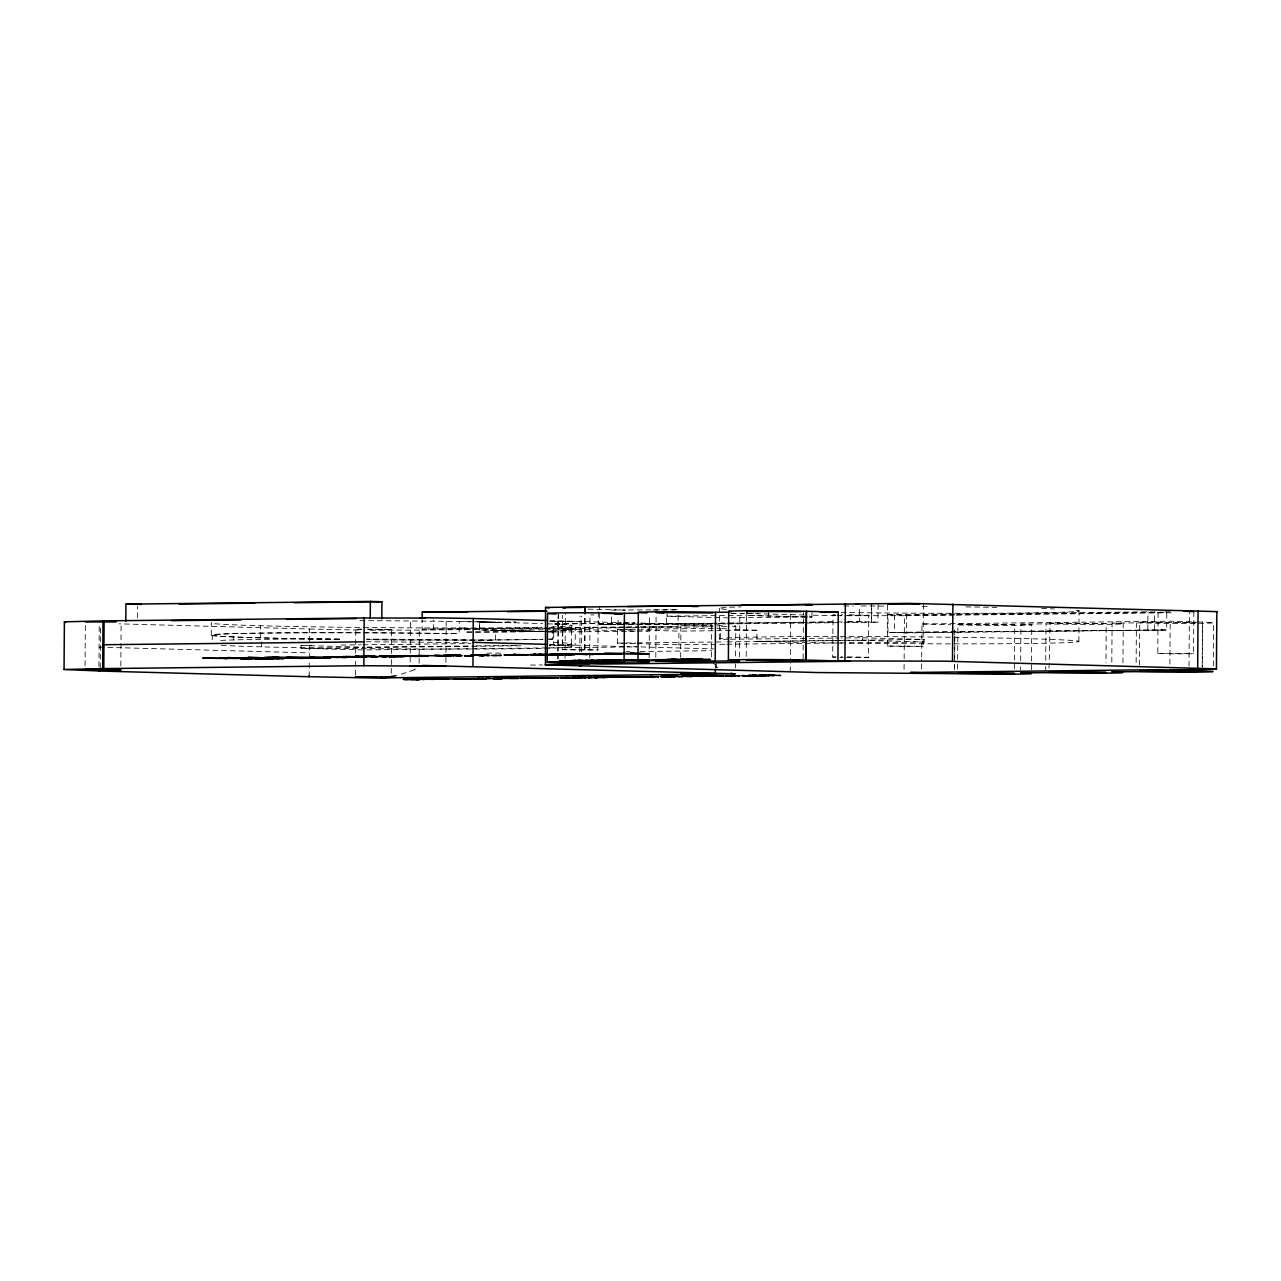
<?xml version="1.0" encoding="UTF-8"?>
<svg xmlns="http://www.w3.org/2000/svg" width="1281" height="1281" viewBox="0 0 1281 1281"><rect width="100%" height="100%" fill="white"/><g stroke="black" fill="none" stroke-linecap="round" stroke-linejoin="round"><path stroke-width="0.75" stroke-dasharray="5 3.75" d="M211.269 635.04L211.285 623.014M571.582 643.847L571.662 629.74M85.058 665.672L85.363 621.942M98.941 666.52L99.229 624.776M100.238 668.025L100.526 626.281M120.83 665.944L121.135 622.214M137.403 617.698L137.483 606.361M233.318 640.036L233.334 636.913M260.443 637.858L260.523 625.736M261.42 646.857L261.468 641.461M362.859 649.931L301.051 648.25L301.067 645.464L315.062 645.304M309.169 676.736L309.313 660.804M309.281 658.85L309.538 629.003L119.069 623.831M355.494 675.039L355.638 655.167M355.654 653.182L355.814 629.323L361.402 629.115M391.281 673.326L391.41 655.44M391.426 653.438L391.586 629.595L367.055 629.083M410.144 662.037L410.448 618.307M419.111 663.238L419.143 657.842M419.175 653.967L419.335 630.124L542.648 628.747M546.923 628.234L422.09 629.179L422.17 619.732M433.651 629.499L433.715 620.052M445.916 662.309L445.964 654.367M445.98 652.365L446.22 618.579M339.641 639.331A179.58 3.443 0.4 0 1 222.67 634.063A179.58 3.443 0.4 0 1 459.19 633.679L459.287 621.541A180.173 3.459 0.4 0 0 357.367 620.645M541.623 631.373A179.836 3.459 0.4 0 1 464.699 632.077L464.715 627.946A179.836 3.459 0.4 0 0 541.655 627.242M635.136 631.181L553.744 632.093A179.708 3.443 0.4 0 0 479.398 630.028L479.462 622.038L487.693 622.182M621.093 623.142L553.664 623.895L553.232 632.045A180.173 3.459 0.4 0 0 479.526 630.028L479.462 622.038A179.708 3.443 0.4 0 1 495.635 622.342L515.602 622.118M543.336 629.82L495.411 630.364L495.347 640.548A179.58 3.443 0.4 0 0 366.702 639.075M495.635 622.342L515.602 621.958M549.725 639.155A180.173 3.459 0.4 0 0 552.784 639.059L552.848 631.069A180.173 3.459 0.4 0 1 549.229 631.181M553.232 632.045L553.28 624.055A180.173 3.459 0.4 0 0 545.85 623.735M221.261 645.272A179.58 3.443 0.4 0 0 459.222 649.067A179.58 3.443 0.4 0 0 553.456 645.016L553.744 632.093M557.811 620.965L557.747 628.971L648.25 631.437L648.298 623.431L640.74 623.239M557.892 658.946L557.924 653.086M558.196 614.063L557.94 651.132L558.356 614.047M558.036 658.946L558.084 653.086M552.944 631.069A179.708 3.443 0.4 0 0 561.414 628.443L561.446 624.295A179.708 3.443 0.4 0 0 553.664 623.895M598.291 611.71L597.875 649.979L562.263 649.675L562.503 615.264M562.631 644.919L562.727 630.668M565.017 658.418L565.337 613.519M571.822 629.628L571.854 625.48M579.845 651.853L580.085 616.065M581.43 651.869L581.67 616.081M584.36 649.467L584.584 617.25M584.969 649.467L585.193 617.266M589.724 657.858L590.029 614.928L594 614.88M611.661 616.994L611.613 624.824L599.284 624.488L599.396 606.858M712.044 624.087L602.134 624.568M635.232 643.574L617.378 643.094L617.474 629.451L639.283 629.211M618.082 625.128L618.131 617.234M649.147 657.922L649.451 614.992M655.808 657.377L656.112 614.448M678.161 615.424L678.081 626.761L666.52 626.441L666.6 615.104M728.489 617.89L667.033 616.209L667.225 611.357M724.71 644.247L678.85 644.759L678.946 631.133L637.298 629.996M680.675 657.489L680.884 625.688L712.828 625.704M711.499 656.881L711.708 626.857L716.255 626.777M715.342 668.346L715.374 663.878M716.367 667.705L716.399 663.734M719.314 638.851L719.522 608.283M728.425 639.267L720.514 639.347L720.595 628.298L641.269 629.195M735.486 667.881L735.518 663.91M735.566 655.952L735.774 626.137L731.659 625.704M739.553 656.913L739.858 613.983M746.215 656.368L746.535 611.485M811.978 612.67L811.962 616.946A179.836 3.459 0.4 0 1 756.943 615.665L746.919 615.312L746.919 610.461M842.017 643.062A179.836 3.459 0.4 0 1 756.863 641.317L756.943 630.268L678.946 631.133M768.632 616.001L768.664 611.149M790.265 671.917L790.697 614.624L741.01 613.311M803.107 658.754L803.443 611.918M835.564 657.265L832.698 657.057L833.002 614.992L834.668 614.864M878.109 604.472L877.981 622.23L859.343 621.589L859.455 605.913M862.033 621.797L848.038 621.958M862.705 637.762L924.177 639.443L924.161 642.021L862.689 640.356L862.705 637.762L840.993 638.002M846.437 657.489L868.47 657.329L868.774 615.264L847.702 614.768M923.393 604.248L923.105 646.313L904.722 646.521L887.333 646.04L887.621 603.975M887.925 632.494L888.053 614.736L1147.936 611.838L1166.783 612.334L1166.671 629.98L887.925 632.494L1166.671 629.98M894.474 614.912L894.314 632.542L906.612 632.878L906.724 615.248L888.053 614.736M903.858 632.926L1163.756 630.028M904.066 669.387L904.114 662.229M904.146 658.658L904.45 615.713L954.265 615.152M921.631 668.874L921.696 659.107M921.712 657.153L921.952 623.975L1170.177 621.205L1195.269 621.893M954.425 669.771L954.713 628.779M954.601 667.561L954.617 664.519M954.665 658.418L954.857 630.973M957.58 669.13L957.644 661.316M957.66 659.363L957.9 624.231L1014.744 624.6L1014.504 669.547M1020.621 669.883L1020.653 666.825M1020.685 660.724L1020.941 624.135L1046.001 623.863A45.508 0.881 0.4 0 0 1109.042 624.311A45.508 0.881 0.4 0 0 1112.084 623.126L1136.407 622.854A45.508 0.881 0.4 0 0 1199.448 623.303A45.508 0.881 0.4 0 0 1202.491 622.102L1202.667 667.001M1031.445 669.723L1031.749 624.824M1045.68 669.595L1045.696 666.552M1045.744 660.452L1046.001 623.863M1049.043 668.122L1050.116 623.11L1106.192 623.591L1105.999 662.693M1078.874 641.525L1079.082 610.957M1111.812 662.149L1112.084 623.126M1122.957 662.853L1123.229 623.815M1136.135 662.485L1136.407 622.854M1139.466 665.159L1139.77 622.214L1196.23 622.534M1147.824 629.595L1147.936 611.838M1154.373 629.644L1154.373 612.014M1193.844 611.629L1193.556 653.694L1175.157 653.902L1157.784 653.422L1158.072 611.357M1169.889 664.15L1170.177 621.205M1189.024 666.2L1189.392 612.526M1202.17 667.001L1202.491 622.102M1213.331 665.736L1213.635 622.806M212.23 639.86L212.326 635.248M309.49 629.035L361.066 630.092M790.665 614.656L804.164 614.976M414.387 669.867L398.839 674.975M391.586 629.595L375.045 629.804M562.263 649.675L598.035 649.947M868.63 615.296L846.725 615.424M832.698 657.057L836.141 656.881M887.333 646.04L923.105 646.313M1014.808 624.664L957.964 624.295M1106.272 623.655L1049.427 623.287M1157.784 653.422L1193.556 653.694M735.774 626.137L732.38 626.409M1195.91 622.742L1139.77 622.214M726.743 626.585L717.76 626.761M712.188 626.137L680.932 625.72M611.005 610.06L678.193 609.756L650.38 610.076M731.035 613.343L736.991 613.279M730.971 613.583L758.624 613.263M667.033 616.209L746.919 615.248M906.724 615.248L954.745 614.704M956.747 614.688L1166.783 612.334M956.25 615.136L1171.458 612.734M730.939 617.794L811.962 616.946A180.077 3.459 0.4 0 1 746.887 615.312M549.549 621.573L575.505 621.445L549.549 621.733M623.078 623.11L634.976 622.982M621.093 623.303L553.28 624.055M623.078 623.287L634.976 623.142L623.078 622.742M599.284 624.488L639.283 624.039M641.285 624.023L807.334 622.166M809.32 622.15L835.34 621.861M847.333 621.717L859.343 621.589M602.134 624.696L716.095 623.303M718.097 623.399L730.09 623.142M732.091 623.255L846.036 621.845M714.045 624.055L726.039 623.927M728.04 623.911L842.001 622.63M843.987 622.614L877.981 622.23M422.09 629.179L473.762 628.603M475.747 628.571L547.291 627.786M549.277 627.754L624.792 626.905M626.777 626.889L638.707 626.761M640.692 626.729L666.52 626.441M548.909 628.202L624.423 627.354M626.409 627.338L678.081 626.761M544.633 628.715L711.708 626.857M545.338 629.804L575.297 629.467L575.185 645.192L549.181 645.48M730.394 639.235L807.414 638.386M809.384 638.354L839.007 638.034M341.05 645.016L361.05 644.791M363.051 644.775L471.024 643.558M756.863 641.317L924.177 639.443M617.378 643.094L635.328 642.886M637.33 642.87L725.078 641.893M727.08 641.861L802.867 641.012M804.852 640.996L862.689 640.356M366.846 647.097L474.05 645.912M476.036 645.88L519.702 645.4M549.485 645.064L553.456 645.016M301.051 648.25L365.085 647.529M367.071 647.513L521.159 645.784M726.711 644.231L924.161 642.021M366.862 649.883L546.955 647.882M548.957 647.85L625 647.001M627.001 646.985L637.009 646.873L627.033 646.601M486.796 653.214L500.711 653.07M626.009 651.661L629.996 651.613M639.94 651.501L711.547 650.716M530.462 665.079L542.391 664.951M904.45 615.713L843.362 615.729M419.335 630.124L366.846 630.156M841.169 614.768L842.642 614.768M840.864 656.833L842.354 656.833M847.414 656.833L868.47 657.329M373.203 629.788L366.142 629.708M837.31 615.649L841.841 615.713M1170.049 611.774L1164.109 611.678M835.74 615.633L809.4 615.104M843.026 657.441L840.048 657.393M465.435 621.637L495.635 622.182A179.708 3.443 0.4 0 0 459.287 621.541M495.411 630.364L543.512 631.645M840.336 615.328L841.761 615.36M491.119 630.252L540.758 631.565M361.85 629.628L355.862 629.355M1197.191 621.942L1202.971 622.102M588.091 609.132L625.817 610.156M921.952 623.975L950.886 624.776M549.933 620.58L621.109 622.694M640.9 623.062L711.708 625M617.474 629.451L635.328 629.948M637.201 643.622L678.85 644.759M549.661 644.439L625.048 646.553M640.932 646.921L713.517 648.907M301.067 645.464L362.875 647.145M99.069 647.145L309.329 652.878M717.44 625.16L725.446 625.448M835.869 615.216L833.034 615.024M547.195 631.773L553.648 632.061M717.904 667.705L715.358 666.504M571.406 643.799L571.486 646.617M1076.216 610.236A179.836 3.459 0.4 0 1 840.336 612.478M726.503 609.372A179.836 3.459 0.4 0 1 741.139 606.874M843.859 605.945A179.836 3.459 0.4 0 1 853.338 605.961M861.136 605.977A179.836 3.459 0.4 0 1 885.171 606.089M922.208 606.361A179.836 3.459 0.4 0 1 929.574 606.425M965.89 606.874A179.836 3.459 0.4 0 1 996.794 607.402M1041.629 608.507A179.836 3.459 0.4 0 1 1054.423 608.955M720.514 639.347A179.836 3.459 0.4 0 1 902.112 636.753A179.836 3.459 0.4 0 1 1076.841 641.957A179.836 3.459 0.4 0 1 848.006 643.142M756.847 630.252A179.836 3.459 0.4 0 1 732.716 629.291M726.663 628.907A179.836 3.459 0.4 0 1 720.595 628.298M1020.941 624.135A45.508 0.881 0.4 0 1 1019.019 625.304A45.508 0.881 0.4 0 1 957.916 624.952M561.446 624.295A179.836 3.459 0.4 0 1 549.581 627.05M561.414 628.443A179.836 3.459 0.4 0 1 549.549 631.181M464.715 627.946A180.173 3.459 0.4 0 1 211.493 622.838M542.007 631.357A180.173 3.459 0.4 0 1 464.699 632.077M366.094 641.797A179.58 3.443 0.4 0 1 470.399 642.838M553.472 642.277A179.58 3.443 0.4 0 1 562.535 644.919M220.668 640.42A179.58 3.443 0.4 0 1 339.721 638.995M479.574 622.038A180.173 3.459 0.4 0 1 542.552 623.607M366.782 639.651A180.173 3.459 0.4 0 0 542.936 639.315A179.58 3.443 0.4 0 1 367.407 639.651M338.905 639.331A180.173 3.459 0.4 0 1 221.549 634.047A180.173 3.459 0.4 0 1 459.206 633.663M552.784 639.059A179.58 3.443 0.4 0 1 546.443 639.235M715.487 664.839A33.514 19.215 74.6 0 1 713.021 663.03M415.396 668.938A33.514 27.013 83.9 0 1 414.259 669.531M871.624 604.296L871.512 621.925L871.753 604.296"/><path stroke-width="1.5" d="M64.05 669.515L64.386 621.813L104.097 620.901L103.777 668.602L64.05 669.515L100.222 671.004L98.909 671.004L98.909 669.515M102.688 668.602L103.024 620.885L364.188 617.97L363.836 665.704L102.688 668.602L103.777 668.602M125.826 621.157L125.938 604.152L370.353 601.43L381.914 601.734L381.802 618.739M422.714 665.415L735.47 673.838L376.518 677.937A42.513 0.817 0.4 0 1 365.357 677.857L309.201 676.704L309.169 675.247M370.241 618.419L370.353 601.43M422.17 617.842L422.218 612.174L545.418 610.797M472.945 666.2L473.281 618.499L423.05 617.714M921.599 672.765L910.471 672.477L1158.713 669.691L1202.154 670.908A45.508 0.881 0.4 0 1 1199.112 672.093A45.508 0.881 0.4 0 1 1136.071 671.644L1111.748 671.917A45.508 0.881 0.4 0 1 1108.706 673.101A45.508 0.881 0.4 0 1 1045.648 672.653L1020.605 672.925A45.508 0.881 0.4 0 1 1017.242 674.11A45.508 0.881 0.4 0 1 954.553 673.662L816.83 672.541L545.45 664.823L545.546 607.434L909.27 603.367L1216.438 611.597A42.785 0.817 0.4 0 1 1216.085 611.902M547.211 662.149L547.547 613.359M584.616 613.679L585.273 606.521L585.225 613.679M624.071 662.117L649.115 661.829A45.508 0.881 0.4 0 1 652.157 660.644A45.508 0.881 0.4 0 1 715.198 661.092L739.521 660.82A45.508 0.881 0.4 0 1 742.564 659.635A45.508 0.881 0.4 0 1 805.621 660.083L850.024 661.268L601.782 664.054L558.02 662.853A45.508 0.881 0.4 0 1 561.382 661.669A45.508 0.881 0.4 0 1 624.071 662.117L624.407 613.311L637.906 613.167M637.97 661.14L638.322 612.334M715.31 672.813L715.326 669.835M715.198 661.092L715.551 612.302L728.649 612.158M728.377 660.115L728.729 611.325M805.621 660.083L806.438 611.277L838.27 612.158L837.934 660.948L945.058 661.172L1216.037 668.858A42.785 0.817 0.4 0 1 1215.685 669.146L1169.841 669.995M806.101 660.083L806.438 611.277M844.932 660.884L845.348 603.607M952.504 661.332L952.904 604.088M1197.671 668.025L1198.071 610.781M1216.438 669.066L1216.838 611.806M364.188 617.97L425.164 618.082M309.169 676.736L98.909 671.004M363.836 665.704L445.884 666.28L410.112 666.024L423.05 665.784M396.037 675.695L383.307 677.857M85.363 621.942L116.251 621.925M712.796 612.975L656.128 612.494L663.894 612.942M887.621 603.975L919.566 604.008M1193.7 611.661L1183.532 611.229M270.419 657.713L288.129 657.745M580.789 654.095L578.948 653.983L587.531 653.87M545.146 664.695L589.692 663.718M597.346 653.79L605.449 653.726M476.484 678.626L486.636 678.706L478.726 678.69M618.307 654.047L611.533 654.175M667.625 659.843C671.949 659.811 664.134 659.859 665.784 659.891M377.094 656.817L374.292 656.865M238.538 657.81L247.473 657.681M470.944 654.991L480.727 654.927M611.069 660.484L615.985 660.436M288.001 657.777L266.992 657.569L272.196 657.441M402.202 656.561L404.812 656.464L382.186 656.224L384.172 656.32M379.48 656.208L395.156 656.192L391.121 656.176M473.842 655.007L479.446 654.927M572.783 660.612L588.668 660.788M615.152 677.153L617.17 677.025M663.91 676.528L675.167 676.496M435.14 679.09L443.338 679.01M254.967 658.658L263.822 658.706L262.589 658.626M593.327 677.361L604.712 677.441M599.988 653.806L604.168 653.726M569.132 660.724L576.274 660.58M412.194 679.426L421.193 679.25M613.807 677.297L628.058 677.169L627.21 677.185M448.158 679.138L443.738 679.202L448.254 679.138M542.712 677.937L547.147 677.809M644.967 676.72L649.995 676.864L646.921 676.848M608.955 677.121L612.798 677.121M645.272 676.912L647.69 676.832M440.456 679.25L437.99 679.266M663.622 659.923L661.316 659.891L663.35 659.779M248.37 658.85L251.524 658.786M536.995 677.937L539.237 677.921M599.14 677.233L595.345 677.377M252.565 658.834L250.484 658.866M439.287 679.25L437.301 679.282M669.29 676.64L667.897 676.736L670.587 676.656L660.484 676.56L663.75 676.528M712.22 676.208L716.431 676.112M717.232 676.064L720.883 675.968M746.231 675.824L743.797 675.631L748.184 675.84M639.091 676.784L636.353 676.832L641.221 676.8M721.571 676.128L724.149 676.064L720.146 676.112M752.684 675.567L748.12 675.583L756.511 675.599M545.594 678.161L549.597 678.129L542.071 677.905L543.704 677.969M586.586 677.633L585.481 677.649M591.774 677.521L588.812 677.585L592.511 677.505M562.519 660.708L565.225 660.852M720.803 676L717.2 675.92M262.093 658.434L284.414 658.466L273.029 658.306L273.83 658.53M273.029 658.37L274.07 658.418M394.148 656.641L392.915 656.657M593.103 654.415L591.678 654.287M746.647 675.728L744.021 675.776M656.625 659.763L655.504 659.699L662.789 659.891M417.91 679.506L420.104 679.458L413.427 679.33M605.449 677.425L603.351 677.425M402.842 656.08L398.423 656.048M242.958 658.482L241.869 658.498L267.409 658.418M391.346 656.609L389.6 656.625M390.961 656.368L402.01 656.448L393.988 656.593M413.251 655.936L404.732 656.144L412.866 656.336M729.578 675.952L726.583 675.84L730.618 675.968M763.892 675.615L760.241 675.471L763.668 675.423M667.225 659.587L674.382 659.587M313.092 657.874L303.213 657.938L304.862 658.034M453.65 655.52L452.785 655.568L453.858 655.52M418.759 679.474L416.533 679.362L417.366 679.362M564.521 677.617L567.611 677.601M374.116 656.865L372.835 656.833L374.196 656.785M383.291 656.705L382.122 656.641M747.608 675.808L755.726 675.583M320.026 657.793L327.36 657.81L323.949 657.761M589.836 677.441L587.851 677.409L590.413 677.329M616.257 660.131L612.414 660.179L619.716 660.372M501.56 678.53C504.81 678.674 495.891 678.514 498.149 678.418M633.839 677.089L635.184 677.089L630.909 677.105L633.727 677.041M605.497 660.259L603.703 660.291L604.744 660.436M481.32 655.215L480.247 655.264L482.248 655.392M439.031 679.25L431.521 679.138L434.579 679.106M589.708 677.601L588.86 677.377L590.189 677.329M566.618 677.713L560.037 677.665L563.096 677.665M653.422 676.864L651.597 676.88L654.927 676.848L649.387 676.688M734.205 675.952L735.55 675.936L732.252 675.824M767.879 675.583L769.208 675.551L762.755 675.407M464.923 678.754L461.624 678.786L471.76 678.882L463.562 678.85L470.543 678.898L469.422 678.946M477.829 678.61L479.638 678.594M543.544 678.145C549.197 678.193 538.004 677.953 540.486 677.921M714.558 675.936L716.591 675.936M574.496 677.521L573.248 677.553L574.753 677.505M580.757 677.617L579.156 677.697L582.134 677.649L565.385 677.601M663.526 676.512C657.633 676.672 671.356 676.624 665.72 676.544M728.969 675.808L725.446 675.856L726.759 675.92M746.038 675.808L745.446 675.792M761.843 675.407L759.185 675.455L760.434 675.503M269.266 658.626L268.049 658.674L272.565 658.546M620.532 660.404L621.605 660.211L616.113 660.099M616.289 677.297L618.387 677.105M746.551 675.824L747.367 675.84M659.347 659.651L657.089 659.699L658.258 659.667M675.071 659.811L679.522 659.715L675.792 659.811M418.519 679.49L416.709 679.522M432.786 679.218L430.368 679.122L435.3 679.122M574.464 677.633L572.239 677.537L573.52 677.633M580.613 677.681L579.492 677.697M594.992 677.521L597.795 677.489L594.512 677.537M641.829 676.816L647.305 676.72M715.663 675.92L716.207 675.936M725.879 675.808L728.265 675.808M749.273 675.792L750.218 675.567M759.537 675.439L760.69 675.455M497.989 678.418L494.738 678.498L500.919 678.514M498.325 678.578L499.238 678.498M510.495 678.241L518.453 678.161M524.185 678.097L521.415 678.129L527.212 678.161M531.471 678.017C525.098 678.017 539.99 678.466 537.508 677.921M625.096 676.928L634.8 677.105M682.629 676.56L680.868 676.56L682.229 676.576M659.875 659.651L664.695 659.715L662.789 659.651M444.235 679.042L447.197 679.09M517.044 678.386L518.725 678.354L514.418 678.257L517.668 678.306L515.378 678.273L516.675 678.402M532.159 678.001L537.668 678.097M546.074 678.097L544.617 677.889L550.686 678.001M668.538 676.704L674.783 676.656L673.934 676.656M695.679 676.176L697.408 676.16L696.432 676.16M700.515 676.352C707.977 676.432 698.898 675.952 701.508 676.192M718.993 676.048L717.376 675.936M455.187 655.199L460.776 655.296L451.697 655.167M430.896 679.106L431.825 679.186M553.12 677.985L551.743 677.873L554.737 677.953L551.663 677.841M572.575 677.521L573.504 677.601M588.235 677.345L589.084 677.425M596.338 677.441L594.64 677.521M646.313 676.784L645.4 676.8M741.523 675.631L742.82 675.647M412.722 679.33L411.537 679.346L412.354 679.33M446.22 679.186L447.037 679.09L444.571 679.186M521.799 678.322L521.015 678.338M537.652 677.905L539.397 677.889M589.164 677.585L588.908 677.569M604.152 677.425L603.431 677.313M702.452 676.32L702.244 676.352M719.618 676.128L718.801 675.952M750.074 675.808L749.849 675.631M569.437 654.623L575.009 654.559L567.947 654.687M593.295 654.415L591.662 654.431M495.123 678.386L493.858 678.482M462.921 679.122L462.521 679.122M585.321 677.649L577.395 677.393L585.769 677.409M670.139 676.336L672.125 676.448M615.136 614.24L622.246 613.951L603.191 613.279M399.32 655.792L396.101 655.84L401.978 656.448M498.933 655.472L501.271 655.392L493.457 655.472M559.349 654.479L571.966 654.527L564.985 654.671M643.959 659.747L638.53 659.715L640.1 659.731M638.739 659.699L640.628 659.731M577.315 661.012L579.845 660.996L576.866 661.06M495.203 678.498L497.54 678.482M598.884 677.233L595.921 677.425M625.208 676.928L627.482 677.041M480.583 654.879L488.013 655.44M561.286 654.719L559.797 654.719L562.055 654.607M563.448 654.751L562.263 654.767M573.888 660.58L574.801 660.564M615.184 660.147L614.063 660.179L615.889 660.42M521.175 678.097L523.192 678.338L513.985 678.113M461.945 679.106L461.432 679.122M494.514 678.674L492.897 678.482M558.836 677.953L557.187 677.937L558.468 677.953M617.314 677.025L619.027 677.025M708.505 676.032L706.504 676.048L707.32 676.112M749.961 675.567L747.832 675.808M345.55 657.425L346.703 657.393L341.915 657.377M581.686 653.902L585.545 653.934M303.965 658.274L283.998 658.146L285.167 658.146M470.239 655.808L473.81 655.696L467.037 655.776M603.911 660.243L602.054 660.291L606.537 660.259M624.6 660.388L626.153 660.323L622.102 660.404M493.361 678.658L493.537 678.402M754.461 675.728L758.256 675.679L756.879 675.615M141.47 604.424L125.938 604.152M179.228 604.008L254.727 603.159M294.486 602.711L381.914 601.734M627.402 606.553L697.424 605.769M741.427 605.273L811.449 604.488M855.468 603.991L859.455 603.959M692.172 606.537L698.177 606.473M806.133 605.273L812.122 605.208M467.549 612.11L422.218 612.174M507.292 611.661L547.035 611.229M820.4 612.35L838.27 612.158M171.526 620.645L241.068 619.876M286.784 619.364L356.326 618.579M102.864 644.743L364.028 641.829M229.859 657.601L227.874 657.633L252.261 658.226L250.291 658.242M275.879 657.089L273.638 657.121L298.297 657.713L296.055 657.729M357.575 656.256L355.59 656.272L377.126 656.801M366.718 656.144L364.749 656.176L386.302 656.721L383.451 656.769M405.581 655.648L392.61 655.856L397.382 655.968M420.344 655.488L418.006 655.504L451.12 656L434.595 655.328L447.373 655.952M515.394 654.415L513.425 654.447L537.812 655.023L535.842 655.055M535.586 654.191L533.601 654.223L558.004 654.799L556.018 654.831M632.878 653.102L630.636 653.134L649.179 653.79L604.536 653.422L644.967 653.726M217.033 658.306L202.75 658.13L211.765 658.162M285.503 657.361L314.566 657.521L287.312 657.409M312.964 656.929L310.819 656.945L339.433 657.409M341.435 656.913L327.135 656.753L336.166 656.785M361.642 656.432L356.887 656.432L358.44 656.48M362.059 656.368L370.785 656.336M371.202 656.272L375.173 656.288L373.604 656.24M572.063 654.175L563.24 654.111L572.447 654.175M347.631 656.865L363.948 656.881L360.874 656.721M408.895 656.064L415.044 655.984M224.928 658.53L234.919 658.066M305.519 657.938L304.51 657.954L307.952 657.938M345.31 657.425L341.242 657.425M349.329 657.137L354.917 656.945M469.791 655.808L466.7 655.776M481.304 655.552L478.902 655.584L484.042 655.632L481.64 655.664M516.563 655.151L511.904 655.135M585.417 654.495L587.403 654.479L569.292 654.063L571.294 654.159M599.62 654.287L621.141 654.047L617.202 654.159M249.106 658.546L250.179 658.53M256.472 658.466L255.399 658.466L268.177 658.626M277.208 658.29C285.903 659.075 260.123 658.21 266.8 658.21M294.614 657.906L295.783 657.89M296.119 657.938L297.304 657.938M298.089 658.002L299.162 657.986M314.405 657.81L309.009 657.922M302.796 658.418L300.763 658.418M254.086 658.818L255.159 658.818M306.864 658.242L307.952 658.226L290.675 657.954L297.929 658.354M310.562 658.194L311.635 658.178L305.022 658.05M316.343 658.13L317.416 658.114L310.242 657.97L311.94 657.874M322.107 658.066L323.196 658.05L312.852 657.842M579.669 660.372L578.388 660.388L592.799 660.74L591.646 660.74M580.021 660.436L581.302 660.42M687.449 659.171L686.12 659.187L700.627 659.523L699.314 659.539M697.008 659.058L695.695 659.075L710.202 659.427L708.889 659.443M560.662 660.724L559.493 660.74L568.075 660.98M582.15 660.484L583.319 660.468M592.495 660.372L591.198 660.388L599.156 660.66L585.177 660.452L605.016 660.596L597.426 660.323L602.919 660.564M604.136 660.356L614.704 660.356M629.724 659.955L625 660.003L630.412 660.035M641.157 659.907L648.298 660.067L646.265 659.971M645.464 659.779L647.866 659.795M676.08 659.635L665.608 659.571L668.618 659.795M693.101 659.331L702.42 659.267M576.722 661.028L575.137 661.044M638.05 660.227L639.219 660.211L628.571 659.971L629.9 660.019M643.911 660.131L646.745 660.083L643.751 660.163M653.79 660.051L654.959 660.035L641.877 659.907M691.756 659.427L693.117 659.459L690.843 659.443L694.622 659.539L689.802 659.427M407.054 679.426L403.195 679.41L409.312 679.49M421.497 679.218L433.891 679.346L433.042 679.346M424.411 679.202L426.989 679.202L423.547 679.186M435.988 679.122L440.456 679.218M448.782 678.914L447.87 678.914L459.623 679.09M458.294 678.802L457.445 678.818L465.147 678.914M473.986 678.626L473.073 678.642L478.085 678.85L465.772 678.898M484.01 678.754L485.419 678.722L476.66 678.642M490.271 678.466L485.819 678.418L497.06 678.642M509.982 678.225L501.816 678.306L512.16 678.466M530.398 678.113L535.682 677.937M546.731 677.969L548.508 677.809M596.738 677.409L598.019 677.137M605 677.057L604.152 677.073L614.72 677.281M620.308 676.992L621.157 676.976L618.163 677.009M640.612 676.8L641.413 676.752M654.751 676.816L650.188 676.592L657.521 676.816M673.678 676.32L678.145 676.368M687.208 676.24L686.264 676.256L692.044 676.464L681.876 676.304L702.036 676.224M691.628 676.192L690.779 676.208L710.202 676.256M700.531 676.192L702.805 676.112M731.371 675.808L734.605 675.711M763.172 675.439L764.357 675.423M768.136 675.391L774.909 675.343M411.97 679.458L417.622 679.394M423.451 679.458L424.299 679.442L418.903 679.298L419.8 679.33M429.663 679.25L420.792 679.234M516.387 678.418L508.637 678.257L510.142 678.354M525.995 678.306L526.827 678.306M565.802 677.873L566.65 677.857L561.414 677.713M570.333 677.809C572.783 677.537 566.346 677.633 568.972 677.617M573.712 677.649L577.907 677.697M606.762 677.409L607.594 677.393L597.17 677.153M623.495 677.073L616.465 677.185M642.902 676.976L645.08 676.784M650.172 677.025L650.972 676.896M652.301 676.896L653.774 676.832L652.926 676.784M678.882 676.608L679.715 676.592M709.354 676.256L712.957 676.032M772.651 675.551L773.612 675.551L763.076 675.295M779.617 675.471L780.577 675.471L770.025 675.215M459.239 655.504L460.391 655.488L458.758 655.44M486.7 655.199L487.853 655.183L486.22 655.135M555.249 654.271L549.805 654.303L551.519 654.415M361.53 656.945L359.481 656.961M412.162 656.336L417.894 656.368M496.756 655.504L492.737 655.472M230.532 657.986L242.317 658.258L231.124 658.386M271.364 658.61L272.485 658.546L266.464 658.53M271.524 658.61L270.051 658.482M529.549 678.001L531.311 678.017M610.861 677.121L609.884 677.137L612.078 677.121M626.553 676.944L625.576 676.96L628.058 676.912M661.845 676.528L662.837 676.544L662.037 676.512M707.993 676L710.603 676.016M708.713 676.032L709.546 676.016M721.667 676.112L720.771 676.112M742.275 675.615L743.604 675.631M418.951 679.234L420.024 679.25M463.017 678.738L464.154 678.754M521.591 678.322L522.312 678.354M534.882 678.049L537.091 678.081L534.577 678.209M645.032 676.992L643.622 676.976M658.578 676.832L657.361 676.816L658.658 676.784M449.551 655.231L446.557 655.296L454.675 655.199M590.797 654.143L594.528 654.111M456.949 655.456L455.556 655.472L460.375 655.808M548.044 654.863L551.358 654.783L541.863 654.447M416.613 656.384L427.998 656.256L405.148 655.712M249.923 658.85L248.786 658.882M670.107 659.523L668.538 659.555L669.339 659.539M684.086 659.379L680.611 659.443L684.438 659.347M749.705 675.535L751.194 675.535M626.889 676.944L627.001 676.944M738.144 675.92L740.018 675.92L730.811 675.679M756.286 675.631L756.046 675.631M493.842 678.402L495.571 678.498M510.174 678.209L512.448 678.241M529.758 678.001L530.558 678.017M554.449 654.207L556.787 654.255M556.274 654.255L552.415 654.239L554.529 654.431M558.004 654.431L565.562 654.399M587.483 654.111L602.454 654.143M522.664 655.215L527.836 655.087L515.458 654.783M389.888 656.384L387.967 656.384M321.675 657.761C310.37 657.874 340.714 657.842 327.151 657.97M325.278 658.002L329.858 657.922L324.862 657.777M265.663 658.498L268.113 658.61M266.704 658.626L266.112 658.658M638.114 659.859L635.904 659.939L637.698 660.035M575.057 660.564L577.923 660.58M612.334 660.484L613.535 660.372M622.39 660.372L620.981 660.404M576.514 661.06L574.032 661.044M383.083 677.521L391.249 677.297L355.478 677.025L383.083 677.521A34.507 24.435 10.2 0 1 381.77 677.553A31.224 23.138 11.5 0 1 380.233 677.537M747.944 675.808L748.857 675.824M644.615 676.992L643.078 676.976M521.879 678.081L522.872 678.097M585.705 677.649L584.52 677.633M411.521 679.442L409.968 679.362L412.578 679.33M419.351 679.234L421.641 679.25M449.151 655.183L451.985 655.231M547.708 654.863L553.12 654.751M548.38 654.927L546.651 654.879M467.917 655.824L465.996 655.776M415.749 656.384L414.884 656.384M467.453 655.824L465.275 655.776M320.987 657.729L321.867 657.761M237.193 658.402L233.414 658.354M267.601 658.674L270.563 658.642M676.272 659.811L677.329 659.667M691.548 659.635L689.995 659.603M742.9 675.615L745.078 675.776M750.73 675.551L749.561 675.76M732.396 675.856L733.308 675.84L732.22 675.984M638.402 676.784L639.251 676.8M665.992 676.72L668.41 676.72M680.803 676.56L669.29 676.336M629.884 677.153L631.533 677.025M530.846 678.017L528.204 678.033L529.726 678.129M557.123 677.937L550.093 677.841M484.426 678.658L482.2 678.786M496.243 678.514L497.669 678.626M584.825 653.87L586.57 653.918M555.554 654.207L557.043 654.255M590.525 654.447L591.39 654.431M520.566 655.167L525.034 655.071L504.041 654.863L512.128 654.767M521.863 655.215L520.022 655.167M356.07 656.961L345.87 656.625L347.904 656.785M371.538 656.833L374.116 656.785M391.922 656.673L381.642 656.336M321.259 657.729L322.748 657.761M261.132 658.754L262.253 658.61M281.484 658.53L282.813 658.434L281.404 658.37M637.81 659.859L634.319 659.923L636.401 660.051M629.724 677.153L628.571 677.073M567.019 677.617L566.234 677.665M510.799 678.209L511.904 678.209M543.752 678.097L544.633 678.161M502.584 678.53L499.094 678.578M500.695 678.482L499.478 678.498M420.088 618.082L423.387 618.082M556.322 654.207L557.875 654.207M613.327 654.127L614.368 654.175M588.7 654.239L590.877 654.383L581.126 654.095M547.339 654.927L545.546 654.863M521.047 655.215L519.462 655.167M386.526 656.336L384.476 656.336M358.936 656.961L366.75 656.881L354.373 656.593M359.961 657.025L358.376 656.961M225.92 657.954L221.757 658.002L226.641 657.954M252.165 658.13L262.189 658.05L240.924 657.826L250.436 658.162M280.635 657.842L285.471 657.729L277.833 658.274M638.466 659.891L639.94 659.891M675.551 659.811L674.623 659.779M606.329 660.259L604.904 660.388M565.962 660.708L568.54 660.676M570.333 660.996L575.377 660.676M762.067 675.407L760.786 675.551M714.029 676.208L715.823 676.096M618.563 677.009L623.142 677.073M603.047 677.457L602.15 677.457M515.426 678.402L515.106 678.241M535.266 678.209L532.496 678.017M586.602 654.159L583.8 654.095M557.331 654.495L554.673 654.431M597.234 654.351L601.494 654.223L599.556 654.159M511.391 654.767L507.02 654.815L508.973 654.991M451.665 655.231L443.53 655.296L459.927 655.808M464.891 655.776L466.028 655.824M401.481 656.032L406.91 656.336M465.547 655.84L464.523 655.776M349.649 656.513L342.956 656.641L346.607 656.833M243.726 658.61L240.188 658.658L246.705 658.626M255.111 658.178L259.258 658.018L250.227 657.761M278.73 658.498L280.267 658.498M244.047 658.61L241.597 658.706L246.464 658.642M265.183 658.402L260.78 658.418L261.596 658.498M566.17 660.708L567.051 660.708M570.093 661.028L574.224 660.868L572.383 660.788M767.159 675.471L765.75 675.471L766.55 675.455M728.617 675.808L729.866 675.808M590.861 677.345L591.742 677.345M575.201 677.521L576.61 677.521M547.804 677.825L548.732 678.001M544.057 678.113L543.048 677.953M441.016 678.994L438.582 679.186M595.633 654.111L596.69 654.127M518.901 655.167L519.83 655.215M492.512 655.52L491.552 655.52M350.177 656.513L351.042 656.561M359.16 657.025L357.815 656.961M272.613 657.441L264.254 657.521L267.873 657.713M280.859 657.89L279.818 657.89M225.776 657.906L227.57 657.954M254.519 658.178L249.299 658.098M606.65 660.259L611.629 660.323L609.804 660.275M697.488 676.16L700.403 676.16M631.709 677.121L633.583 677.041L632.414 676.992M605.096 653.678L613.647 653.758M594.864 654.351L593.824 654.303M538.34 654.479L540.374 654.479M566.794 654.687L565.594 654.671M511.776 654.719L513.921 654.719M471.072 655.023L480.615 655.167M519.029 655.215L515.01 655.183M452.305 655.231L453.154 655.472M358.344 657.025L355.51 657.009M272.373 657.393L273.461 657.441M272.917 657.393L275.591 657.409M685.367 659.347L686.504 659.379M248.498 658.882L246.512 658.866M268.898 658.61L267.441 658.386M765.526 675.599L764.581 675.423M731.259 675.824L730.682 676M594.096 677.521L591.998 677.521M588.155 653.918L594.64 653.967L590.301 653.886M480.279 655.167L478.486 655.199M388.671 656.16L393.395 656.577M351.779 656.577L352.835 656.529M394.356 656.529L398.711 656.352M357.543 657.009L356.326 657.009M227.361 657.906L230.34 657.986M233.142 658.402L229.043 657.97M259.531 658.754L258.506 658.722M276.696 658.258L248.066 657.409L272.453 658.002M244.719 658.61L245.568 658.642M577.683 660.564L579.268 660.596M765.173 675.599L764.341 675.615M702.468 676.112L703.717 676.112M628.331 676.928L630.268 676.928M601.702 677.457L600.421 677.265M563.416 677.665L564.28 677.665M514.642 678.257L512.816 678.209M496.051 678.418L496.98 678.418M588.411 653.918L589.5 653.934M611.117 654.175L610.316 654.159M559.14 654.255L565.369 654.287L559.413 654.255M539.429 654.431L540.79 654.479M544.009 654.863L542.632 654.911M513.601 654.767L514.994 654.735M453.122 655.183L454.147 655.183M688.762 659.603L687.881 659.635M247.665 657.745L252.021 658.162M278.537 657.842L276.744 658.29M314.71 657.874L313.301 657.874L317.384 657.938M640.324 659.859L645.336 659.987M642.438 660.131L640.612 660.131M245.039 658.61L246.24 658.642M247.745 658.85L246.785 658.866M265.904 658.402L267.537 658.594M258.842 658.738L257.977 658.738M573.488 661.028L571.198 661.044M752.363 675.567L753.724 675.551L752.299 675.728M650.7 676.88L649.131 676.864M628.555 676.944L631.101 676.96M642.341 676.976L637.602 676.912L640.708 676.944M600.373 677.441L597.843 677.393M540.662 677.921L541.847 677.905L534.465 678.017M457.974 678.85L454.851 678.834L458.15 678.834M461.176 679.122L459.767 679.106M414.131 679.33L416.885 679.378L416.021 679.362M582.775 607.418L562.599 607.642L565.417 607.835M103.024 620.885L104.097 620.901M597.699 654.079L600.245 654.095M540.646 654.431L542.039 654.495M514.161 654.783L516.083 654.751M489.774 655.456L487.388 655.488M462.313 655.776L461.288 655.808M687.273 659.347L690.843 659.443M353.444 656.577L354.453 656.545M640.42 659.891L641.573 659.875M274.694 657.457L276.664 657.425M618.819 660.388L620.34 660.372M278.505 658.498L277.561 658.258M549.197 677.809L547.82 677.985M533.537 678.193L532.191 678.177M480.983 678.594L482.04 678.786M609.516 654.159L610.461 654.111M542.808 654.847L541.078 654.895M481.688 654.927L482.649 654.943M489.054 655.456L487.837 655.504M454.227 655.248L458.662 655.312M687.224 659.379L688.666 659.411M335.206 656.801L333.236 656.785L351.314 657.121M663.286 659.891L661.38 659.843M307.856 657.906L308.721 657.938M210.805 658.194L208.835 658.178L226.913 658.498M229.795 657.97L230.724 658.386M579.733 666.168L581.318 666.184M730.25 675.792L728.633 675.968M711.579 676.016L710.955 676.192M698.914 676.176L699.714 676.16M613.167 677.121L614.976 677.153M513.745 678.225L512.736 678.386L513.617 678.418M426.045 679.186L427.486 679.218M445.035 679.058L442.842 679.026M414.612 679.346L417.142 679.362M414.852 679.346L414.323 679.506M608.779 653.742L618.243 653.87M609.884 654.111L605.224 654.095M672.797 659.571L674.206 659.555M687.785 659.603L686.616 659.619M672.909 659.763L670.171 659.763M354.725 656.993L351.586 656.945M606.618 660.468L609.724 660.243M323.565 657.97L325.662 657.777M569.148 660.692L570.349 660.708M568.62 660.948L568.316 660.98M300.25 658.386L299.258 658.37M230.324 658.386L226.048 658.322M752.972 675.744L752.139 675.728M650.075 676.704L652.477 676.736M577.283 677.505L578.612 677.537L577.491 677.537M514.193 678.225L513.105 678.402L514.257 678.257M505.595 678.338L504.33 678.306L505.707 678.322M481.848 678.754L480.343 678.754M481.528 678.61L482.553 678.594M443.258 679.186L441.064 679.17L442.105 679.186M540.566 654.895L541.607 654.847M516.195 654.799L520.39 654.879M482.953 654.943L486.123 655.007M477.957 655.151L473.842 655.023M486.956 655.488L482.441 655.408M685.047 659.587L687.305 659.587M671.772 659.795L672.573 659.763M391.858 656.513L389.232 656.464M355.109 656.593L359.321 656.673M640.98 660.115L640.036 660.099M608.699 660.468L610.348 660.259M569.757 660.692L570.782 660.74M276.344 657.473L279.53 657.521M324.958 657.97L323.773 657.97M246.689 658.642L247.809 658.658M753.949 675.551L755.518 675.583M699.378 676.176L698.289 676.336L699.618 676.176M666.28 676.528L667.849 676.56M664.471 676.704L665.56 676.704M649.643 676.864L648.01 676.864L648.907 676.88M550.558 677.825L553.792 677.729M541.415 678.129L539.301 678.033M468.27 678.802L467.453 678.754L469.23 678.786M460.52 679.106L459.126 678.866M406.766 679.426L405.693 679.41L413.171 679.49M572.831 654.175L577.523 654.287M590.973 654.287L589.004 654.239M540.406 654.831L530.206 654.543L533.873 654.751M686.824 659.587L686.12 659.571M641.637 659.731L643.398 659.731M630.636 660.035L633.406 660.099M639.667 660.131L640.5 660.099M338.232 657.393L323.885 656.801L332.275 657.233M753.628 675.567L752.507 675.711M731.819 675.808L731.595 675.808M703.974 676.128L705.975 676.176M665.96 676.56L664.839 676.688M650.284 676.72L651.132 676.736M613.135 677.265L611.117 677.233M576.498 677.681L574.753 677.633M482.152 678.61L483.674 678.61M458.79 678.866L460.295 679.09M459.046 679.106L453.458 678.85L457.045 679.042M427.646 679.218L429.375 679.25M674.783 659.603L673.662 659.571M611.277 660.275L613.295 660.307M571.726 661.012L570.365 661.028M323.356 657.97L322.524 657.954M540.006 654.815L536.115 654.735M643.43 659.907L644.311 659.923M639.811 660.083L636.657 660.067M248.034 658.674L251.492 658.786M640.532 676.944L639.507 676.96M578.836 677.537L579.685 677.553M459.287 678.866L460.968 678.914M675.439 659.571L677.105 659.619M661.14 659.891L662.341 659.875M762.067 675.583L761.202 675.567M728.409 675.968L727.544 675.936M612.894 653.806L613.711 653.822M570.285 654.479L571.15 654.495M684.15 659.571L682.725 659.539M637.826 660.083L637.538 660.083M566.506 660.884L565.433 660.852M583.656 654.095L581.718 654.015M685.031 659.555L682.981 659.491M668.058 676.56L669.018 676.624M647.834 676.832L646.505 676.832M578.98 677.569L580.485 677.617M642.63 659.747L643.67 659.731M718.161 676.112L717.408 676.08M544.585 677.953L544.041 677.969M473.281 618.499L546.01 620.484M473.105 642.341L545.738 644.327M551.839 654.431L560.63 654.671M575.681 660.692L581.878 660.852L574.496 660.708M390.417 656.577L391.378 656.609M321.211 657.874L320.058 657.842M236.473 658.098C254.887 658.706 202.894 657.697 223.647 658.178M752.972 675.407L762.563 675.663L752.123 675.423M696.111 676.288L694.158 676.176L696.272 676.256M640.564 676.768L651.02 677.025M581.318 677.361L589.372 677.473M566.41 677.681L571.182 677.809M521.351 678.001L531.775 678.241M478.598 678.69L477.845 678.658M535.762 654.719L534.273 654.671M381.306 656.32L379.56 656.24M270.067 657.697L268.305 657.633M668.218 659.667L667.337 659.635M573.808 660.676L572.815 660.628M714.478 676.096L715.519 676.08M544.489 677.985L545.45 678.033M439.303 679.218L438.807 679.186M600.036 653.854L597.362 653.822M801.426 611.678L746.535 611.485L747.624 611.661M291.123 658.066L295.687 658.306M549.405 607.851L545.546 607.434M65.939 622.07L64.386 621.813M733.469 673.934L731.035 673.198M555.89 613.983A45.508 0.881 0.4 0 1 563.208 612.862A45.508 0.881 0.4 0 1 624.407 613.311M646.937 612.959A45.508 0.881 0.4 0 1 653.999 611.838A45.508 0.881 0.4 0 1 715.551 612.302M731.371 611.694A45.508 0.881 0.4 0 1 749.529 610.781A45.508 0.881 0.4 0 1 805.957 611.293M734.461 674.222A31.224 5.925 49.9 0 1 734.173 674.35A34.507 6.197 46.5 0 1 733.869 674.382M85.187 669.611L120.814 669.915L85.187 669.611M565.225 662.261L621.909 662.741L565.225 662.261M656.016 661.236L712.7 661.717L656.016 661.236M680.707 673.358L716.335 673.662L680.707 673.358M746.423 660.227L803.107 660.708L746.423 660.227M957.788 672.973L1014.472 673.454L957.788 672.973M1049.251 671.965L1105.935 672.445L1049.251 671.965M1139.658 670.956L1196.342 671.436L1139.658 670.956M672.221 659.347L671.068 659.347L685.415 659.699L672.221 659.347"/></g></svg>
